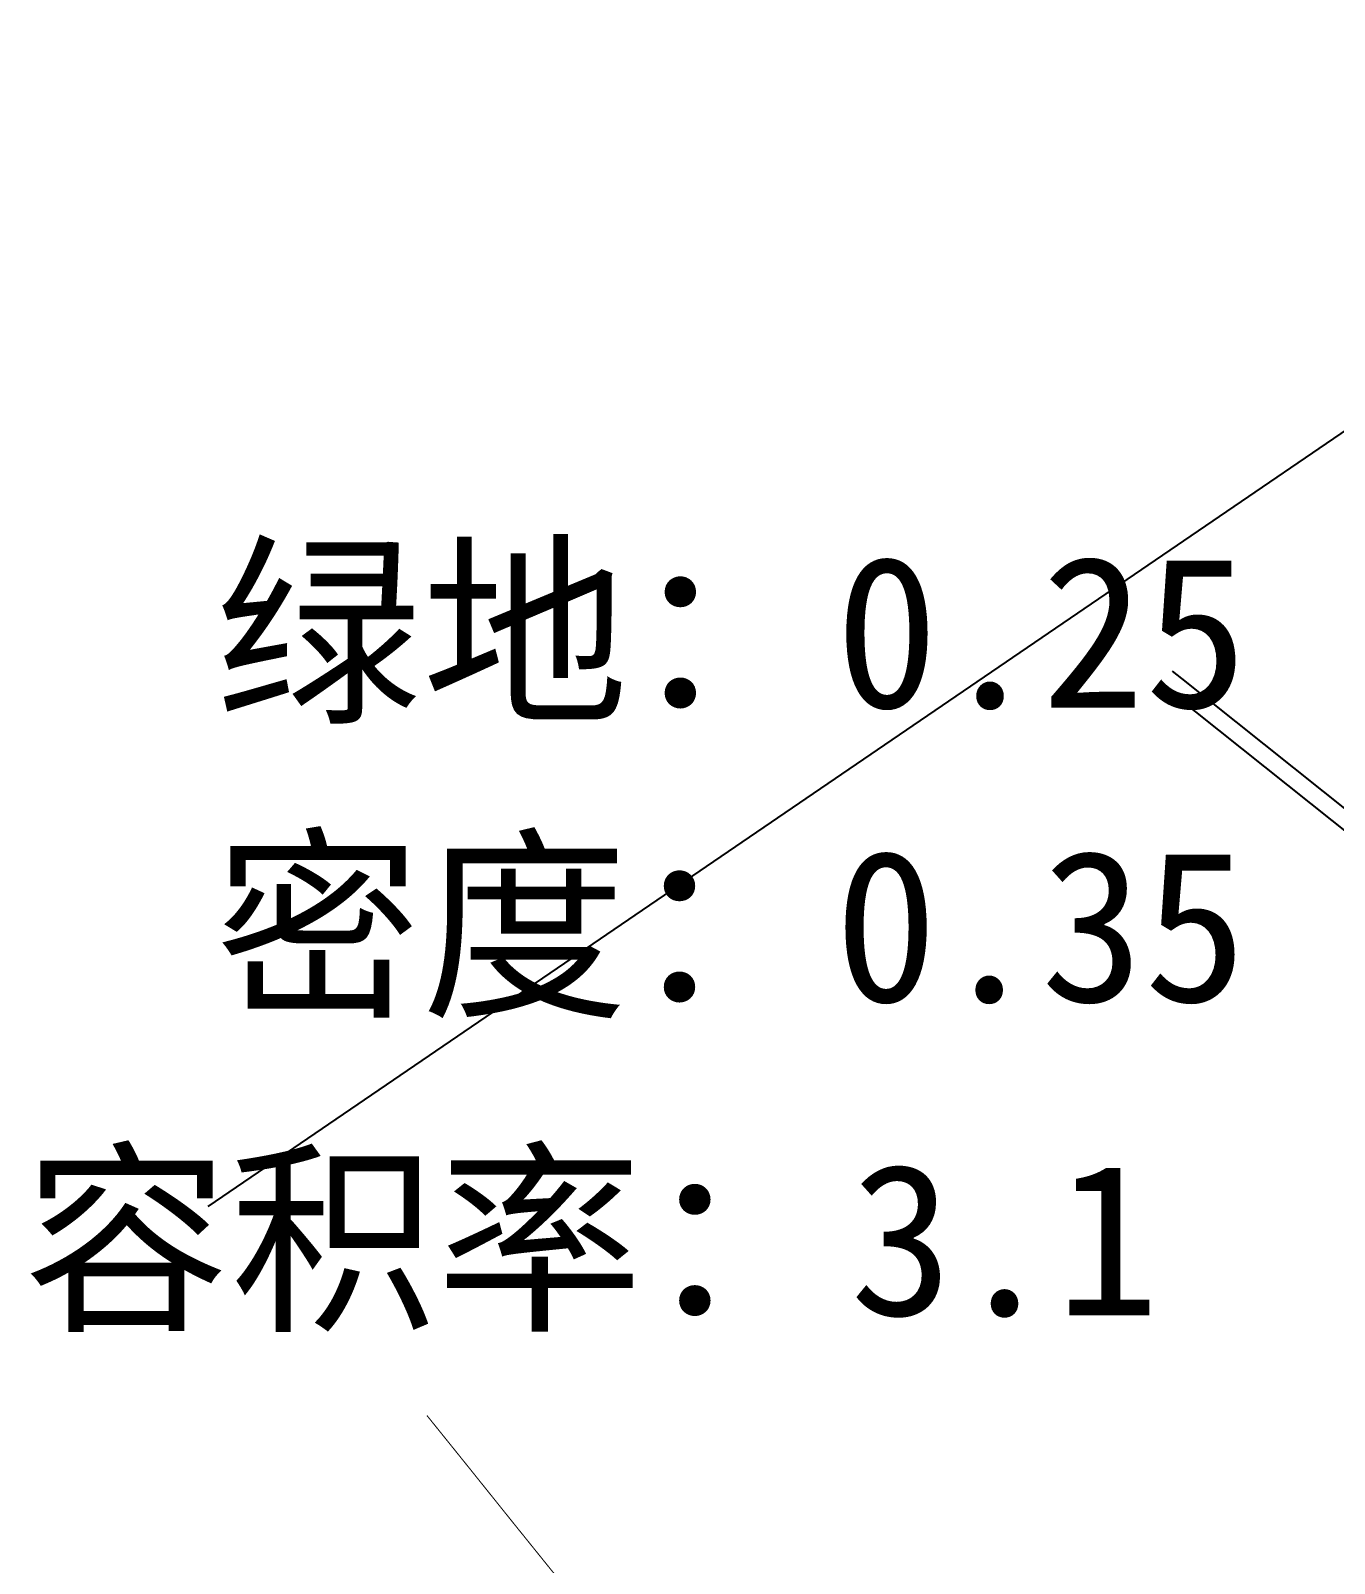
# Model space of a CAD drawing. Extents: x 36524600 to 36525730, y 2746759 to 2747713.
# Drawn here: x 36524600 to 36524826.2, y 2747242.1 to 2747508.1 of the extents above; entities that cross this region are included whole.
import ezdxf

# ---------------------------------------------------------------- set-up
doc = ezdxf.new("R2010")
doc.units = 0
doc.header["$LTSCALE"] = 1000
doc.header["$MEASUREMENT"] = 0
doc.linetypes.add('DASHDOT', pattern=[25.4, 12.7, -6.35, 0, -6.35])
for name, color, linetype in [('0-规划文字', 7, 'Continuous'), ('DLSS', 4, 'Continuous'), ('JMD', 6, 'Continuous'), ('RD-中线', 1, 'DASHDOT'), ('RD-侧石线', 251, 'Continuous'), ('RD-红线', 7, 'Continuous')]:
    doc.layers.add(name, color=color, linetype=linetype)
doc.styles.add('黑体', font='simhei.ttf')

# ---------------------------------------------------------------- blocks, each defined once
blk = doc.blocks.new('dxt')
at = {"layer": 'DLSS', "color": 253, "linetype": 'Continuous', "elevation": 204.48, "flags": 128}
blk.add_lwpolyline([(36524668.79, 2747267.76, 0.175, 0.175, 0), (36524675.85, 2747258.99, 0.175, 0.175, 0), (36524683.95, 2747248.89, 0.175, 0.175, 0), (36524691.93, 2747238.99, 0.175, 0.175, 0)], format="xyseb", dxfattribs=at)
at = {"layer": 'JMD', "color": 253, "linetype": 'Continuous', "elevation": 208.6, "flags": 128}
for points in [[(36524679.11, 2747262.67, 0.00000221, 0.00000221, 0), (36524683.54, 2747257.08, 0.00000221, 0.00000221, 0), (36524689.63, 2747249.16, 0.00000221, 0.00000221, 0), (36524692.39, 2747245.63, 0.00000221, 0.00000221, 0), (36524694.63, 2747242.73, 0.00000221, 0.00000221, 0), (36524696.05, 2747241.05, 0.00000221, 0.00000221, 0)], [(36524799.02, 2747232.13, 0.00000221, 0.00000221, 0), (36524849.22, 2747267.34, 0.00000221, 0.00000221, 0), (36524869.3, 2747281.47, 0.00000221, 0.00000221, 0), (36524877.74, 2747287.45, 0.00000221, 0.00000221, 0), (36524869.21, 2747294.33, 0.00000221, 0.00000221, 0), (36524852.24, 2747307.97, 0.00000221, 0.00000221, 0), (36524858.6, 2747315.87, 0.00000221, 0.00000221, 0), (36524861.44, 2747319.01, 0.00000223, 0.00000223, 0)], [(36524679.21, 2747262.75, 0.00000221, 0.00000221, 0), (36524683.63, 2747257.15, 0.00000221, 0.00000221, 0), (36524689.73, 2747249.23, 0.00000221, 0.00000221, 0), (36524692.48, 2747245.7, 0.00000221, 0.00000221, 0), (36524694.72, 2747242.8, 0.00000221, 0.00000221, 0), (36524696.14, 2747241.12, 0.00000221, 0.00000221, 0)], [(36524798.95, 2747232.23, 0.00000221, 0.00000221, 0), (36524849.15, 2747267.43, 0.00000221, 0.00000221, 0), (36524869.23, 2747281.57, 0.00000221, 0.00000221, 0), (36524877.54, 2747287.46, 0.00000221, 0.00000221, 0), (36524869.13, 2747294.23, 0.00000221, 0.00000221, 0), (36524852.07, 2747307.95, 0.00000221, 0.00000221, 0), (36524858.51, 2747315.95, 0.00000221, 0.00000221, 0), (36524861.35, 2747319.1, 0.00000223, 0.00000223, 0)]]:
    blk.add_lwpolyline(points, format="xyseb", dxfattribs=at)
at = {"layer": 'RD-中线', "color": 253, "flags": 128}
blk.add_lwpolyline([(36524929.68, 2747508.07), (36524630.76, 2747304.06)], dxfattribs=at)
at = {"layer": 'RD-侧石线', "color": 253, "linetype": 'Continuous', "flags": 128}
blk.add_lwpolyline([(36524895.18, 2747319.49), (36524804.01, 2747392.23), (36524799.72, 2747395.65), (36524798.08, 2747396.96)], dxfattribs=at)
at = {"layer": 'RD-红线', "color": 253, "linetype": 'Continuous', "flags": 128}
blk.add_lwpolyline([(36524893.31, 2747317.15), (36524802.13, 2747389.89), (36524797.84, 2747393.31)], dxfattribs=at)

msp = doc.modelspace()

# ---------------------------------------------------------------- block references
msp.add_blockref('dxt', (0, 0))

# ---------------------------------------------------------------- texts
at = {"layer": '0-规划文字', "color": 1, "style": '黑体'}
for s, p in [('绿地：0.25', (36524632.057, 2747390.594)), ('密度：0.35', (36524631.909, 2747339.577)), ('容积率：3.1', (36524598.715, 2747285.17))]:
    msp.add_text(s, height=26.2869, dxfattribs=at).set_placement(p)

doc.saveas('drawing.dxf')
